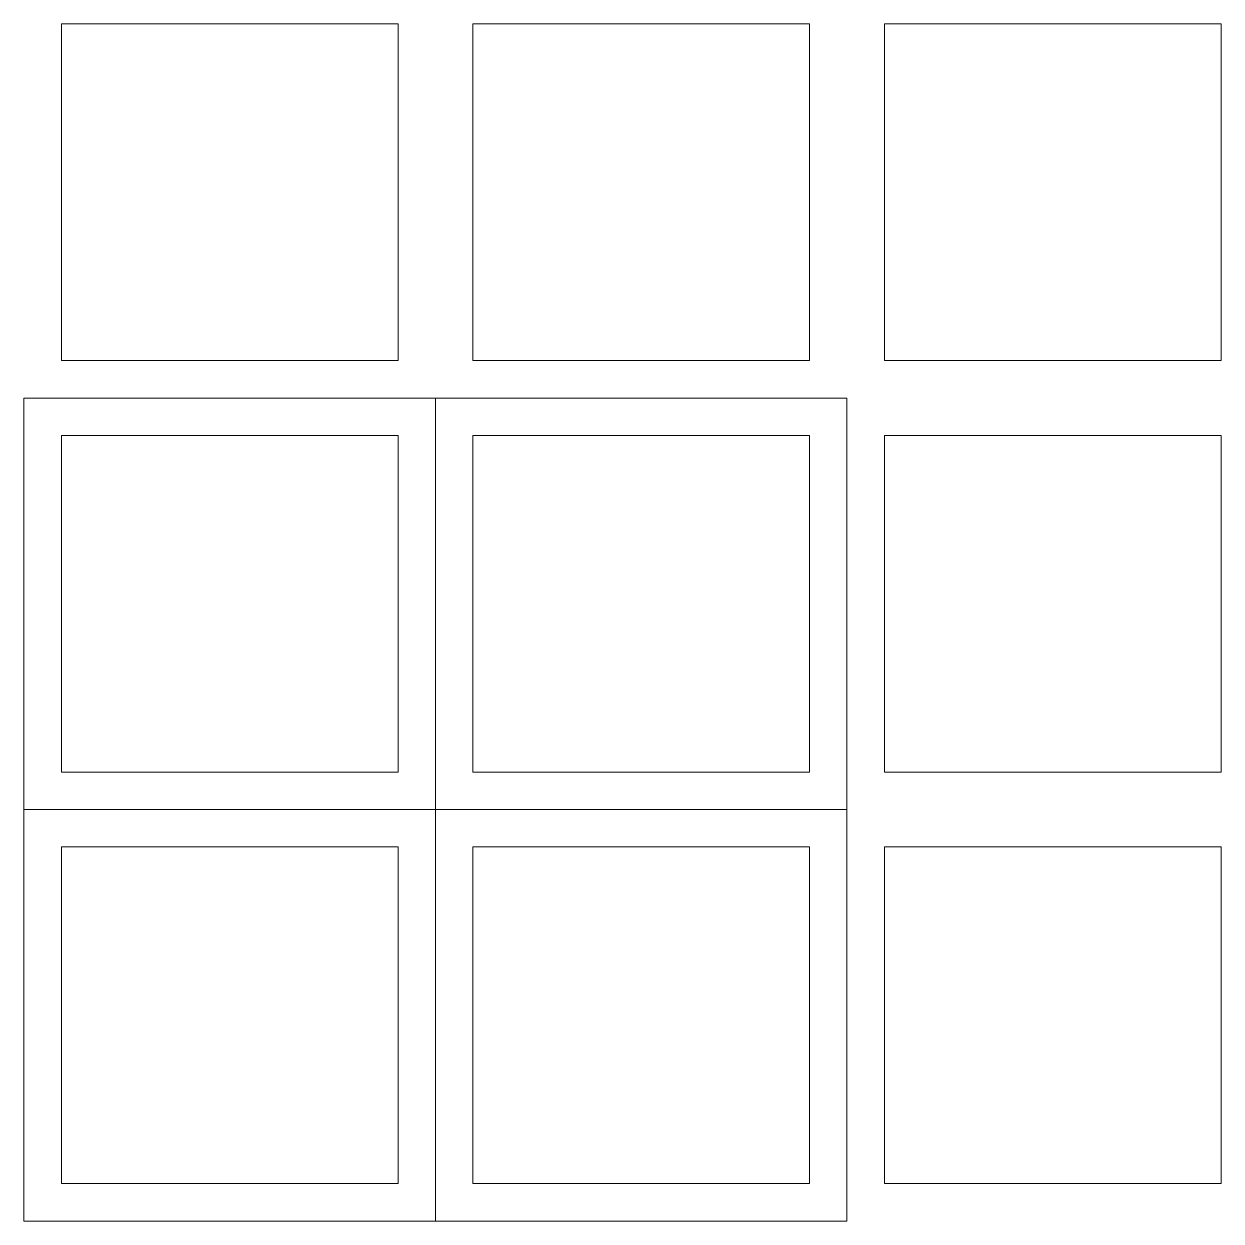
# Model space of a CAD drawing. Header units: metres. Extents: x 0 to 48, y 0 to 48.
import ezdxf

# ---------------------------------------------------------------- set-up
doc = ezdxf.new("R2010")
doc.units = ezdxf.units.M
doc.layers.add('TOP', color=1, linetype='Continuous', lineweight=0)

msp = doc.modelspace()

# ---------------------------------------------------------------- linework, layer by layer
at = {"layer": 'TOP'}
for p, q in [((0, 0), (0, 33)), ((0, 33), (33, 33)), ((16.5, 0), (16.5, 33)), ((33, 0), (33, 33)), ((0, 16.5), (33, 16.5)), ((0, 0), (33, 0))]:
    msp.add_line(p, q, dxfattribs=at)
for points in [[(1.5, 34.5), (1.5, 48), (15, 48), (15, 34.5)], [(18, 34.5), (18, 48), (31.5, 48), (31.5, 34.5)], [(34.5, 34.5), (34.5, 48), (48, 48), (48, 34.5)], [(1.5, 18), (1.5, 31.5), (15, 31.5), (15, 18)], [(18, 18), (18, 31.5), (31.5, 31.5), (31.5, 18)], [(34.5, 18), (34.5, 31.5), (48, 31.5), (48, 18)], [(1.5, 1.5), (1.5, 15), (15, 15), (15, 1.5)], [(18, 1.5), (18, 15), (31.5, 15), (31.5, 1.5)], [(34.5, 1.5), (34.5, 15), (48, 15), (48, 1.5)]]:
    msp.add_lwpolyline(points, close=True, dxfattribs=at)

doc.saveas('drawing.dxf')
